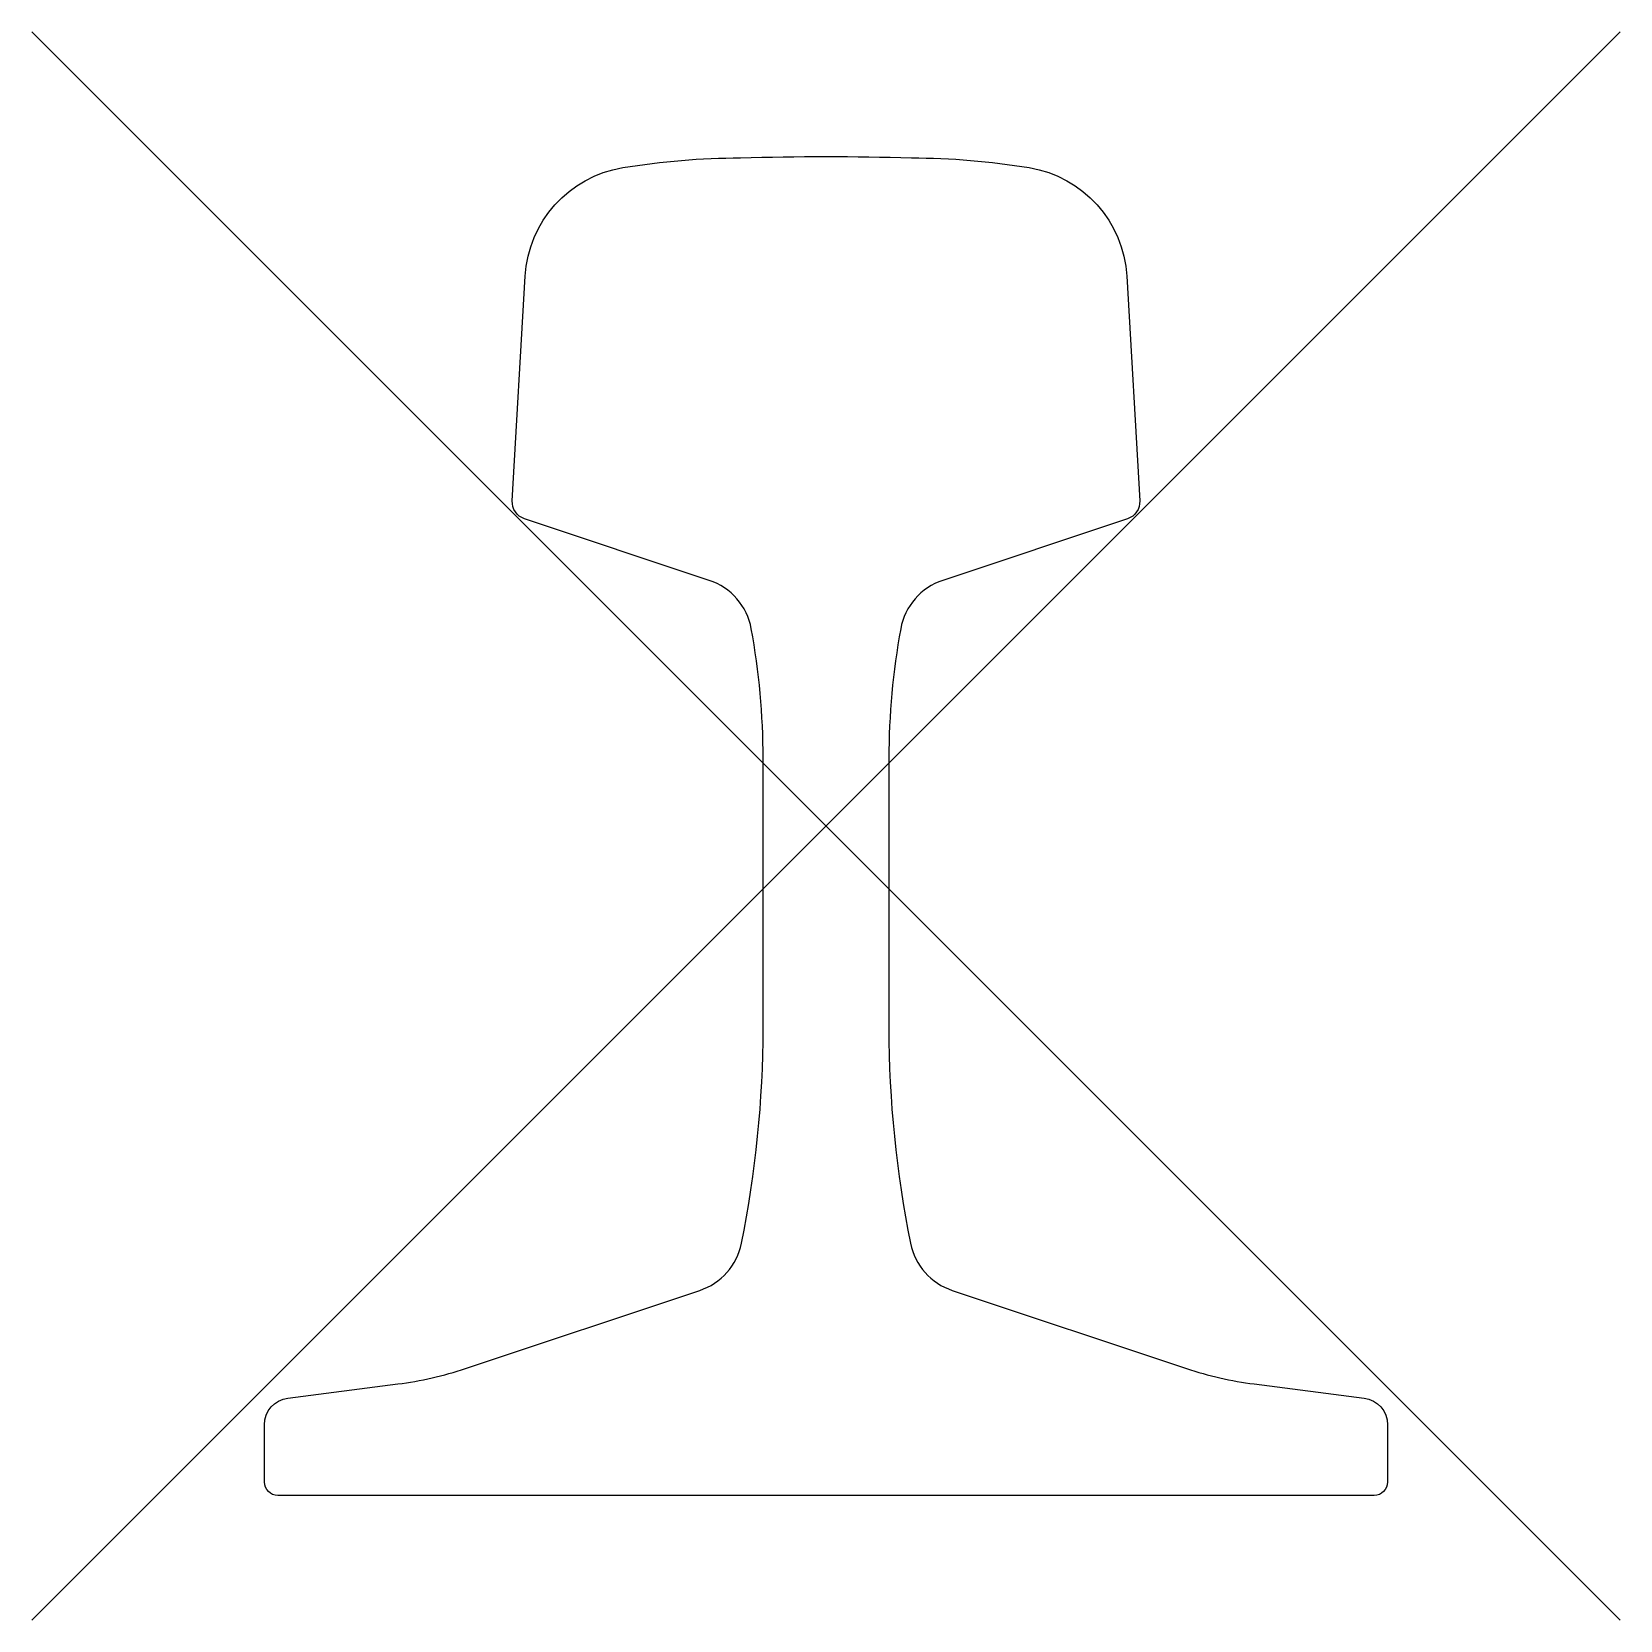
# Model space of a CAD drawing. Header units: metres. Extents: x -0.088 to 0.088, y -0.014 to 0.163.
import ezdxf

# ---------------------------------------------------------------- set-up
doc = ezdxf.new("R2010")
doc.units = ezdxf.units.M
doc.header["$MEASUREMENT"] = 0

msp = doc.modelspace()

# ---------------------------------------------------------------- linework, layer by layer
for p, q in [((0.08838834797748794, -0.01388834764831862), (-0.08838834731914917, 0.1628883476483185)), ((-0.08838834731914912, -0.0138883476483185), (0.08838834797748762, 0.1628883476483182)), ((-0.03491173999756575, 0.1106983699798584), (-0.03346850000321865, 0.1356914799809456)), ((0.03346850000321865, 0.1356914799809456), (0.03491173999756575, 0.1106983699798584)), ((-0.01298729000240564, 0.1018303300142288), (-0.0335476799979806, 0.1086857600212097)), ((0.0335476799979806, 0.1086857600212097), (0.01298729000240564, 0.1018303300142288)), ((-0.007, 0.052), (-0.007, 0.082)), ((0.007, 0.082), (0.007, 0.052)), ((-0.04010547000169754, 0.01413151001930237), (-0.01405832000076771, 0.02281388998031616)), ((0.01405832000076771, 0.02281388998031616), (0.04010549999773502, 0.01413148999214172)), ((-0.05988189999759198, 0.01083601999282837), (-0.04766268999874592, 0.01240425002574921)), ((0.04766266000270844, 0.01240425997972489), (0.05988189999759198, 0.01083601999282837)), ((-0.0625, 0.0015), (-0.0625, 0.007860419988632203)), ((0.0625, 0.007860419988632203), (0.0625, 0.0015)), ((0.06100000000000001, 0), (-0.06100000000000001, 0))]:
    msp.add_line(p, q)
at = {"extrusion": (0, 0, -1)}
for centre, radius, start, end in [((0.0095, 0.06884955000877381), 0.08, 80.55901111111109, 90), ((0, -0.151), 0.3, 88.18533055555557, 91.81466969591142), ((-0.0095, 0.06884955000877381), 0.08, 90, 99.4409888888889), ((0.02049012511968613, 0.1349420393705368), 0.013, 3.304894444444412, 80.55901111111109), ((-0.02049012511968613, 0.1349420393705368), 0.013, 99.44098888888885, 176.6951055555555), ((0.03291506832093, 0.1105830729603767), 0.002, 288.4397388888888, 3.304952777777764), ((-0.03291506832093, 0.1105830729603767), 0.001999999999999999, 176.6950472222222, 251.5602611111111), ((0.0595, 0.007860423147678375), 0.002999999999999998, 0, 82.68644444444443), ((-0.0595, 0.007860423147678375), 0.003000000000000001, 97.31355555555557, 180), ((0.06100000000000001, 0.0015), 0.0015, 270, 0), ((-0.06100000000000001, 0.0015), 0.0015, 180, 270)]:
    msp.add_arc(centre, radius, start, end, dxfattribs=at)
for centre, radius, start, end in [((-0.01520145740360022, 0.09518974149227143), 0.007000000000000002, 10.40945000000003, 71.56013888888891), ((0.01520145740360022, 0.09518974149227143), 0.007000000000000002, 108.4398611111111, 169.59055), ((-0.08700000000000001, 0.082), 0.08, 0, 10.40945000000003), ((0.08700000000000001, 0.082), 0.08, 169.59055, 180), ((-0.127, 0.052), 0.12, 348.4913333333333, 0), ((0.127, 0.052), 0.12, 180, 191.5086666666667), ((-0.01627191709727049, 0.02945467549562454), 0.007000000000000002, 288.4349472222222, 348.4913333333333), ((0.01627191709727049, 0.02945467549562454), 0.007000000000000002, 191.5086666666667, 251.5650527777778), ((-0.05275460704416037, 0.0520788357257843), 0.03999999999999999, 277.313475, 288.4349861111111), ((0.05275451897829771, 0.05207885277271271), 0.04000000000000001, 251.5651861111112, 262.6866083333334)]:
    msp.add_arc(centre, radius, start, end)

doc.saveas('drawing.dxf')
